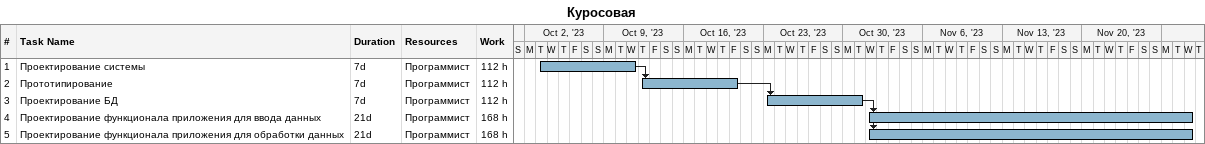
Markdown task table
Куросовая

| ID | Task | Duration | Start | Finish | Predecessors | Resources | Work (h) |
|---|---|---|---|---|---|---|---|
| 1 | Проектирование системы | 7d | 2023-10-03 | 2023-10-11 |  | Программист | 112 |
| 2 | Прототипирование | 7d | 2023-10-12 | 2023-10-20 | 1 | Программист | 112 |
| 3 | Проектирование БД | 7d | 2023-10-23 | 2023-10-31 | 2 | Программист | 112 |
| 4 | Проектирование функционала приложения для ввода данных | 21d | 2023-11-01 | 2023-11-29 | 3 | Программист | 168 |
| 5 | Проектирование функционала приложения для обработки данных | 21d | 2023-11-01 | 2023-11-29 | 3 | Программист | 168 |
